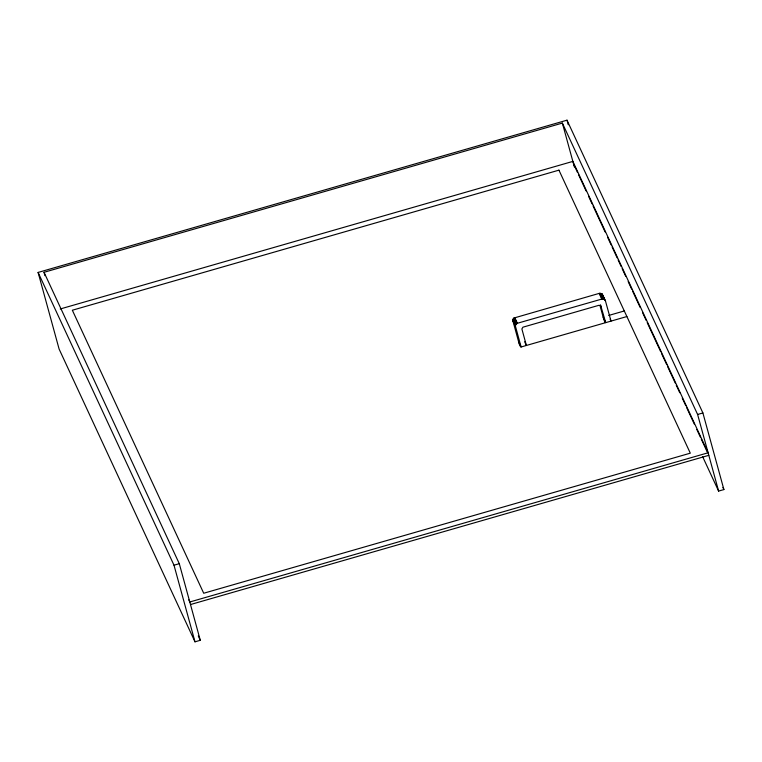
<?xml version="1.0" encoding="UTF-8"?>
<svg xmlns="http://www.w3.org/2000/svg" width="762" height="762" viewBox="0 0 762 762"><rect width="100%" height="100%" fill="white"/><g stroke="black" fill="none" stroke-linecap="round" stroke-linejoin="round"><path stroke-width="1.14" d="M519.112 343.605L512.836 320.602L514.159 317.964L599.161 293.399L602.123 294.094L603.523 297.647M626.878 316.544L521.103 346.986L515.426 326.174L515.76 324.517L517.398 323.259L602.542 298.856L604.076 299.209L605.371 300.619L611.019 321.107L610.152 319.249M718.614 491.09L697.611 414.471L562.356 123.092L44.034 272.301L179.289 563.68L200.292 640.299L194.996 641.823L59.103 349.053L38.1 272.434L567.004 120.177L702.897 412.947L723.9 489.566L718.614 491.09L702.583 456.562M60.246 308.972L572.862 161.401L708.108 452.78L189.786 601.99L188.785 599.837M608.705 315.449L624.297 310.963M38.1 272.434L174.003 565.204L179.289 563.68M697.611 414.471L702.897 412.947M190.49 604.542L708.812 455.333M573.557 163.954L577.567 172.593M578.568 174.746L586.083 190.938M588.588 196.329L592.093 203.883M593.093 206.045L605.114 231.943M607.619 237.344L611.124 244.897M612.134 247.05L617.144 257.842M618.144 260.004L621.144 266.481M622.144 268.634L625.659 276.196M628.164 281.588L631.669 289.141M632.67 291.303L640.185 307.486M642.69 312.887L646.195 320.44M647.195 322.593L660.721 351.739M661.721 353.892L666.731 364.684M667.731 366.846L675.246 383.029M676.246 385.191L679.761 392.744M682.266 398.135L685.771 405.698M686.772 407.851L694.287 424.043M696.792 429.435L700.297 436.988M701.297 439.15L707.307 452.095M722.9 487.413L723.9 489.566M602.39 294.38L605.504 300.99M602.123 294.094L604.714 299.666M601.818 293.846L604.409 299.418M601.485 293.637L604.076 299.209M601.132 293.475L603.714 299.047M600.751 293.36L603.342 298.933M600.361 293.294L602.942 298.866M599.961 293.275L602.542 298.856M599.551 293.313L602.142 298.885M599.161 293.399L601.751 298.98M600.494 304.838L605.723 322.631L603.142 317.049M603.837 319.611L605.133 322.393M514.807 317.687L517.398 323.259M514.474 317.802L517.065 323.374M514.159 317.964L516.75 323.536M513.864 318.154L516.455 323.736M524.666 341.747L526.39 345.472L521.884 328.965L522.923 327.193L598.818 305.333L600.389 305.495L601.361 306.695M513.598 318.392L516.188 323.964M513.369 318.649L515.96 324.231M513.178 318.945L515.76 324.517M513.017 319.249L515.607 324.831M512.902 319.583L515.493 325.155M512.836 319.916L515.426 325.498M512.807 320.259L515.398 325.831M512.836 320.602L515.493 326.507M518.512 341.414L521.103 346.986M519.217 343.967L520.513 346.758M198.282 635.984L200.292 640.299M567.004 120.177L568.252 124.749M562.356 123.092L574.405 167.04M600.018 305.676L603.733 319.23M174.003 565.204L194.996 641.823M44.034 272.301L44.958 275.682M558.937 170.155L72.342 310.229L203.711 593.246L690.305 453.171L558.937 170.155"/></g></svg>
